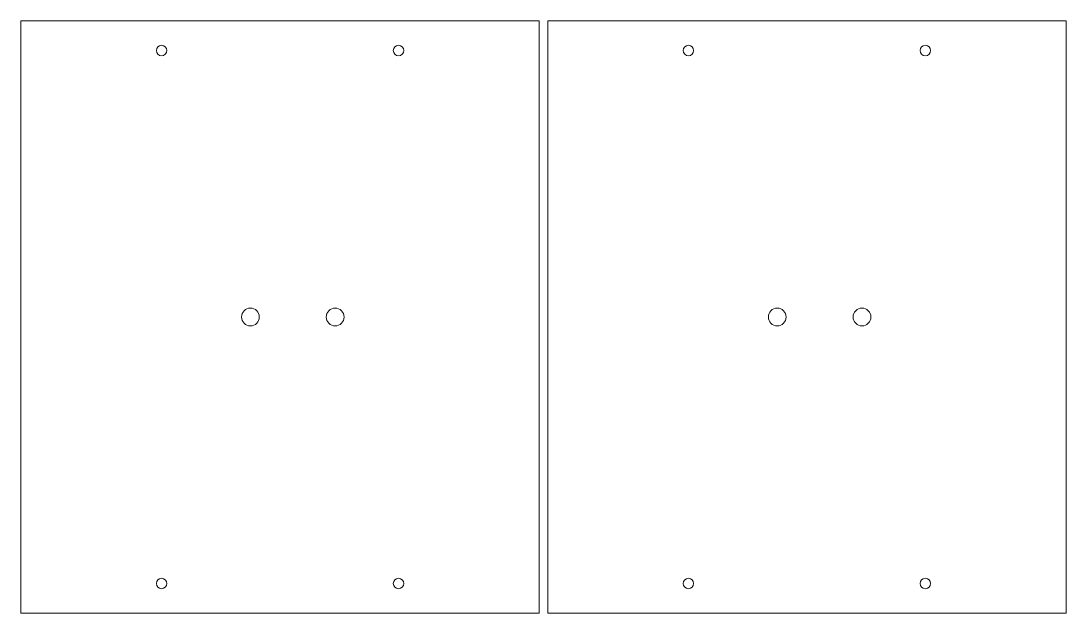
# Model space of a CAD drawing. Header units: inches. Extents: x 0.4 to 18.1, y 0.4 to 10.4.
import ezdxf

# ---------------------------------------------------------------- set-up
doc = ezdxf.new("R2010")
doc.units = ezdxf.units.IN
doc.header["$MEASUREMENT"] = 0

msp = doc.modelspace()

# ---------------------------------------------------------------- linework, layer by layer
at = {"color": 1, "linetype": 'Continuous', "lineweight": 0}
for p, q in [((9.192, 10.367), (0.442, 10.367)), ((0.442, 10.367), (0.442, 0.367)), ((9.192, 0.367), (9.192, 10.367)), ((18.085, 10.367), (9.335, 10.367)), ((9.335, 10.367), (9.335, 0.367)), ((18.085, 0.367), (18.085, 10.367)), ((0.442, 0.367), (9.192, 0.367)), ((9.335, 0.367), (18.085, 0.367))]:
    msp.add_line(p, q, dxfattribs=at)
for centre, radius in [((2.817, 9.867), 0.0885), ((6.817, 9.867), 0.0885), ((11.71, 9.867), 0.0885), ((15.71, 9.867), 0.0885), ((4.317, 5.367), 0.15), ((5.747, 5.367), 0.15), ((13.21, 5.367), 0.15), ((14.64, 5.367), 0.15), ((2.817, 0.867), 0.0885), ((6.817, 0.867), 0.0885), ((11.71, 0.867), 0.0885), ((15.71, 0.867), 0.0885)]:
    msp.add_circle(centre, radius, dxfattribs=at)

doc.saveas('drawing.dxf')
